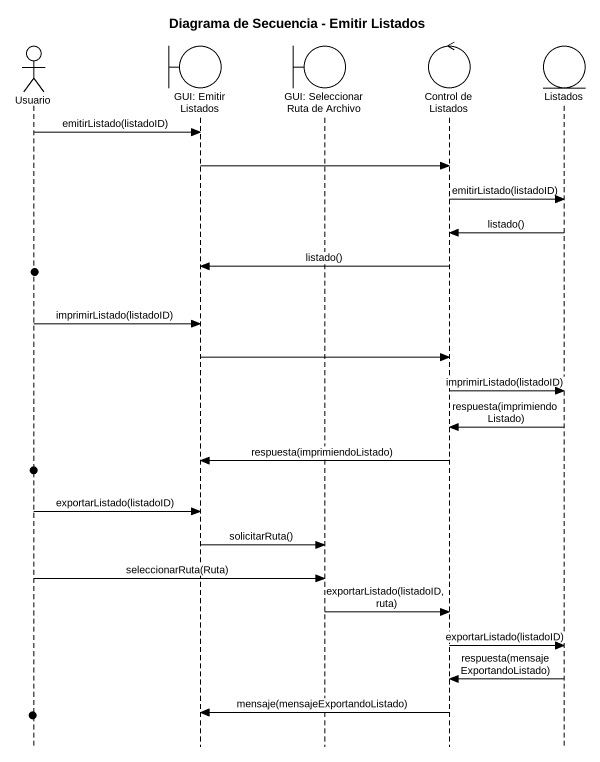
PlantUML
@startuml
title Diagrama de Secuencia - Emitir Listados
hide footbox
actor Usuario
boundary "GUI: Emitir Listados" as GUI_Emitir_Listados
boundary "GUI: Seleccionar Ruta de Archivo" as GUI_Seleccionar_Ruta_de
control "Control de Listados" as Control_de_Listados
entity Listados

Usuario -> GUI_Emitir_Listados : emitirListado(listadoID)
GUI_Emitir_Listados -> Control_de_Listados
Control_de_Listados -> Listados : emitirListado(listadoID)
Listados -> Control_de_Listados : listado()
Control_de_Listados -> GUI_Emitir_Listados : listado()
Usuario -> GUI_Emitir_Listados : imprimirListado(listadoID)
GUI_Emitir_Listados -> Control_de_Listados
Control_de_Listados -> Listados : imprimirListado(listadoID)
Listados -> Control_de_Listados : respuesta(imprimiendoListado)
Control_de_Listados -> GUI_Emitir_Listados : respuesta(imprimiendoListado)
Usuario -> GUI_Emitir_Listados : exportarListado(listadoID)
GUI_Emitir_Listados -> GUI_Seleccionar_Ruta_de : solicitarRuta()
Usuario -> GUI_Seleccionar_Ruta_de : seleccionarRuta(Ruta)
GUI_Seleccionar_Ruta_de -> Control_de_Listados : exportarListado(listadoID, ruta)
Control_de_Listados -> Listados : exportarListado(listadoID)
Listados -> Control_de_Listados : respuesta(mensajeExportandoListado)
Control_de_Listados -> GUI_Emitir_Listados : mensaje(mensajeExportandoListado)
@enduml
